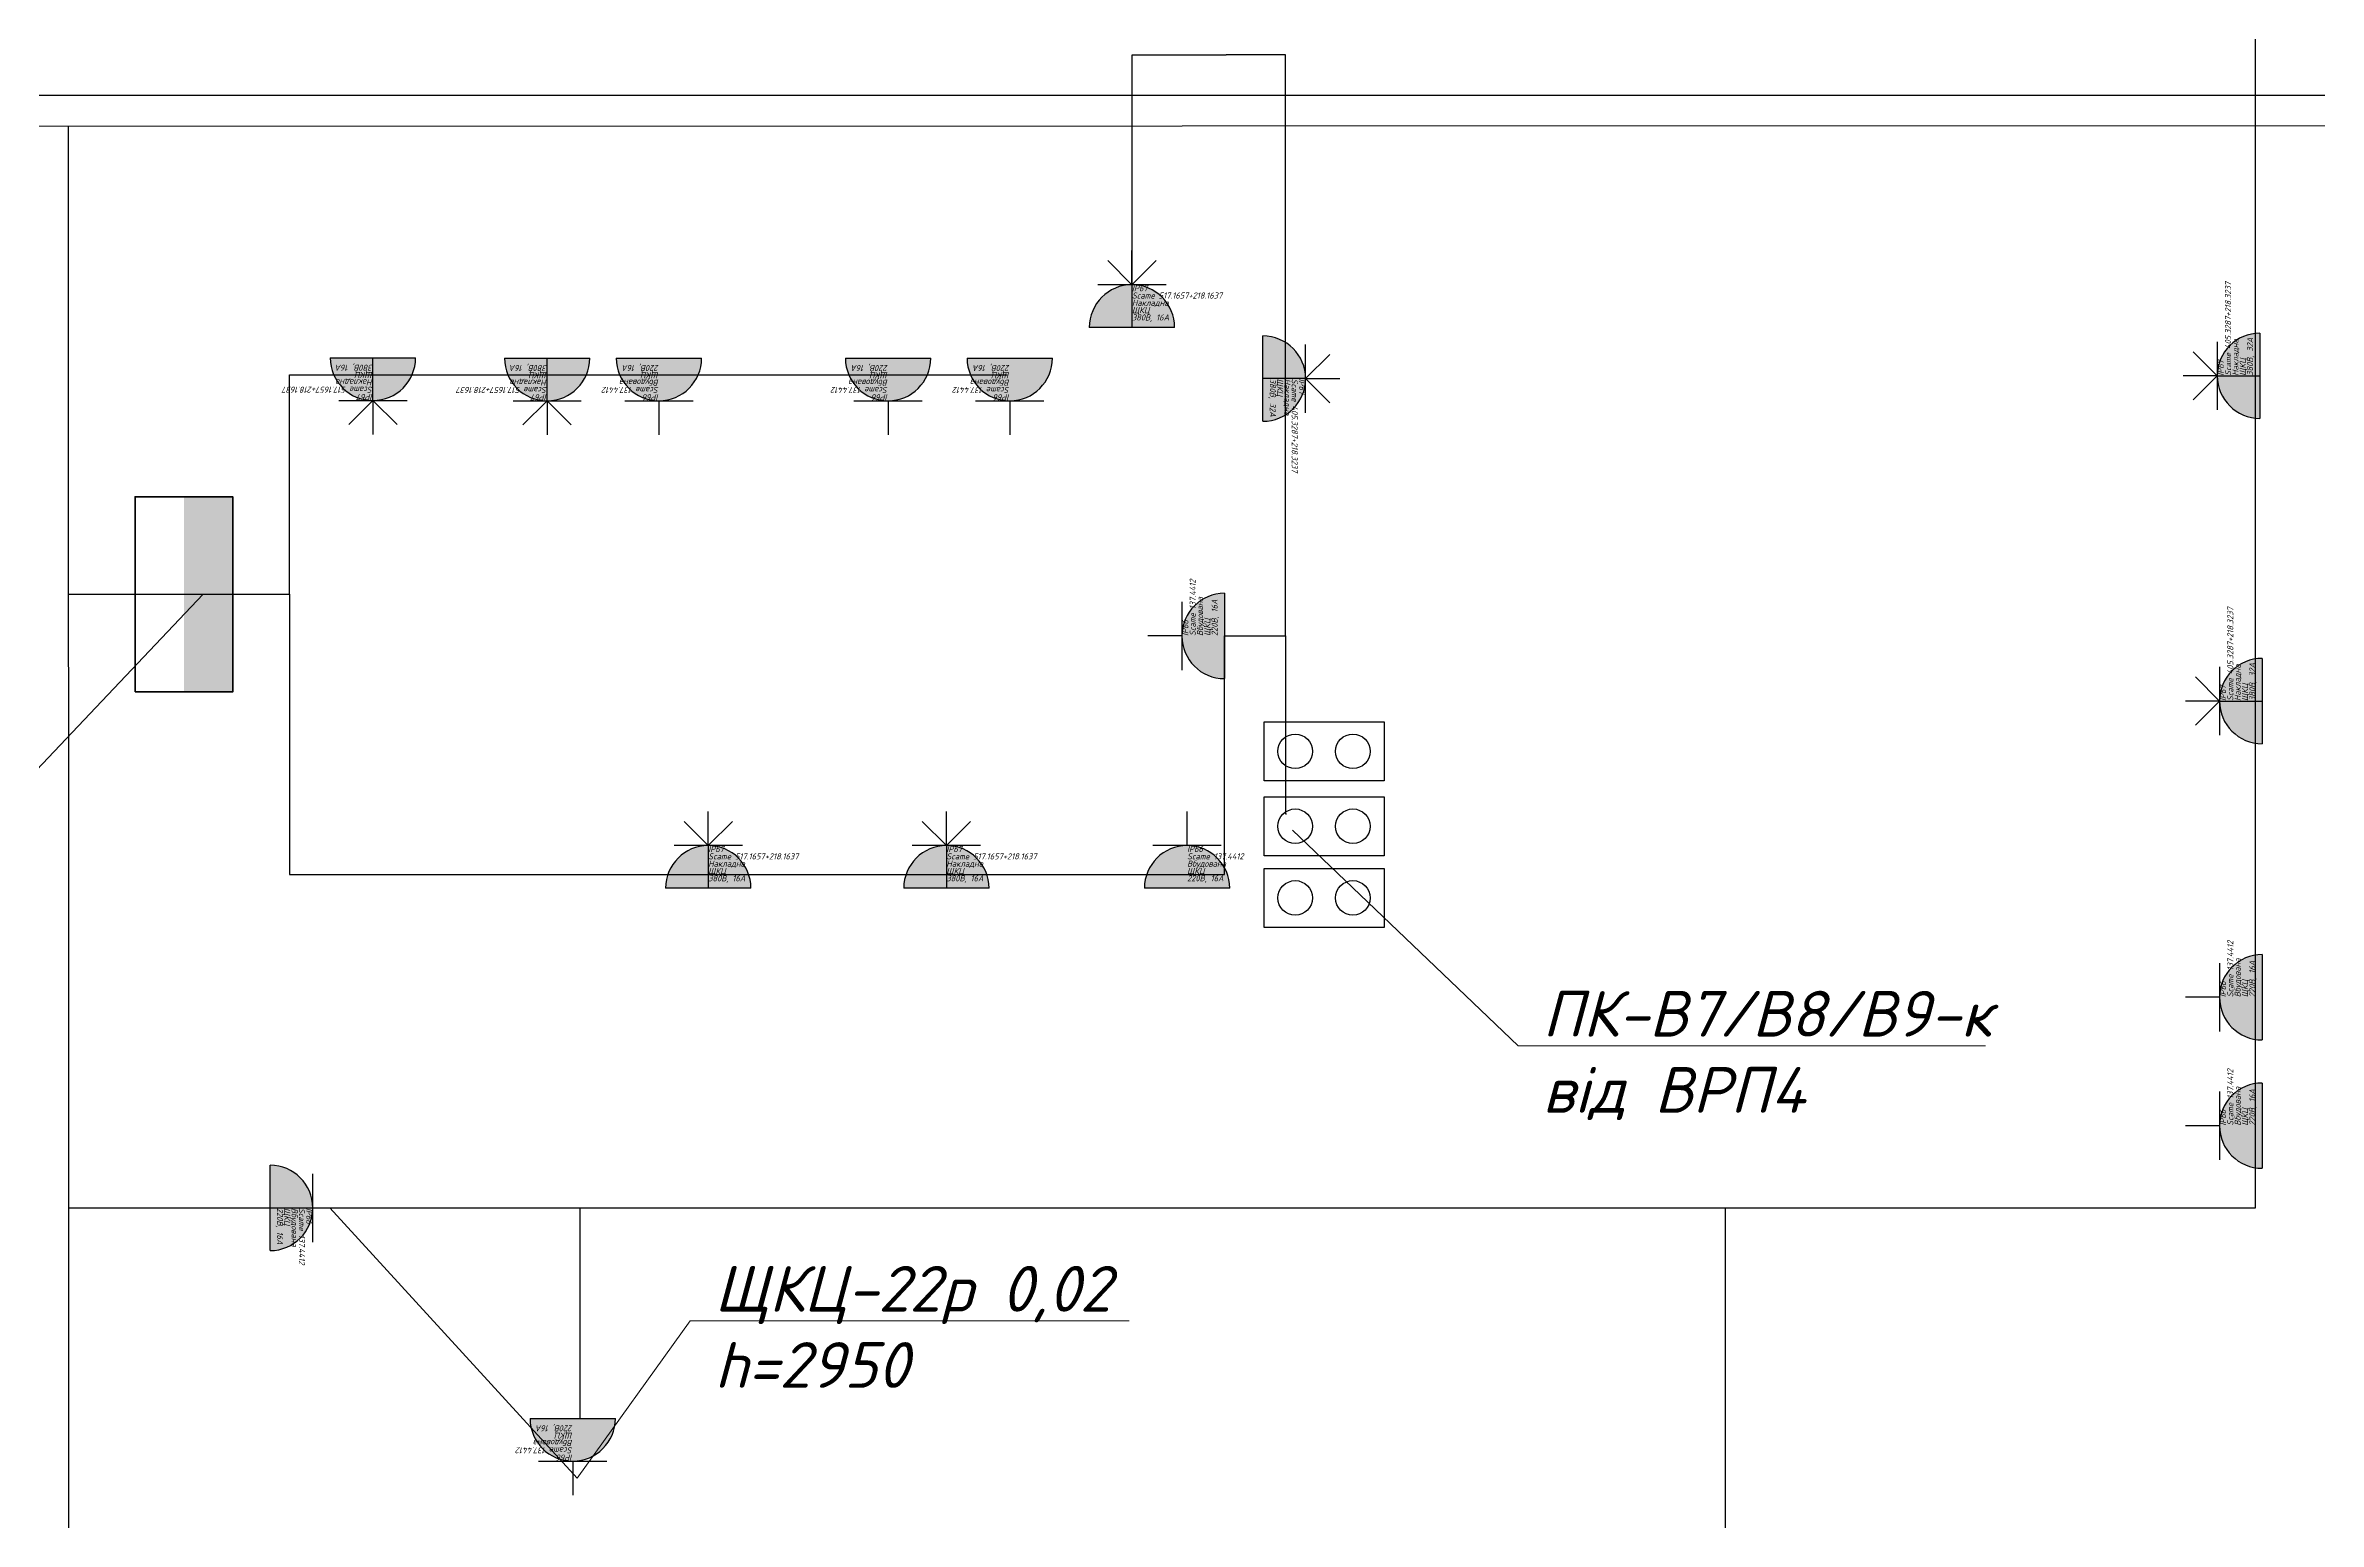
# Model space of a CAD drawing. Header units: millimetres. Extents: x -164867 to 807677, y -316775 to 513985.
# Drawn here: x -29278 to -19951, y 246906 to 252962 of the extents above; entities that cross this region are included whole.
import ezdxf
from ezdxf import colors
from ezdxf.entities.mleader import LeaderData, LeaderLine
from ezdxf.enums import TextEntityAlignment as Align
from ezdxf.math import Vec2, Vec3

# ---------------------------------------------------------------- set-up
doc = ezdxf.new("R2010")
doc.units = ezdxf.units.MM
doc.layers.add('E_Hidden atributes', color=2, linetype='Continuous', plot=False)
for name, color, linetype, lineweight in [('E_В лотку', 5, 'Kabl_in_Lotok', 30), ('E_В лотку_аварійні', 1, 'Kabl_in_Lotok', 30), ('E_Вент-о6ладнання', 84, 'Continuous', 30), ('E_Обладнання', 84, 'Continuous', 35), ('E_Позначення', 7, 'Continuous', 15), ('E_Розп. мережі', 5, 'Continuous', 30), ('E_Щити', 1, 'Continuous', 50)]:
    doc.layers.add(name, color=color, linetype=linetype, lineweight=lineweight)
doc.styles.add('GOST 2.304', font='isocpeui.ttf')
doc.styles.add('ISO', font='isocpeui.ttf')
doc.styles.add('orientation to layout', font='isocpeui.ttf')
doc.styles.add('ГОСТ 2.304', font='isocpeui.ttf')
doc.linetypes.add('Kabl_in_Lotok', pattern='A,10,[130,ltypeshp.shx,S=1,R=0,X=0,Y=0],1,[130,ltypeshp.shx,S=1,R=90,X=0,Y=-1],1,[130,ltypeshp.shx,S=1,R=0,X=0,Y=0],10', length=22)

# ---------------------------------------------------------------- blocks, each defined once
blk = doc.blocks.new('_None')
blk = doc.blocks.new('*U507')
h = blk.add_hatch(color=0)
h.dxf.hatch_style = 1
h.paths.add_polyline_path([(175, 100, 1), (-175, 100)])
at = {"color": 0, "linetype": 'Continuous', "lineweight": 30}
for p, q in [((0, 275), (0, 415)), ((0, 275), (0, 415)), ((0, 275), (0, 415)), ((140, 275), (-140, 275)), ((175, 100), (-175, 100))]:
    blk.add_line(p, q, dxfattribs=at)
blk.add_arc((0, 100), 175, 0, 180, dxfattribs=at)
at = {"color": 0, "style": 'orientation to layout'}
blk.add_attdef('AMOUNT', text='', height=150, dxfattribs=at).set_placement((147.2, 422.2), align=Align.MIDDLE_CENTER)
at = {"layer": 'E_Hidden atributes', "style": 'GOST 2.304'}
for tag, p in [('IP', (0, 248.2)), ('INSTALATION', (0, 188.2)), ('VENDOR', (0, 218.2)), ('LOCATION', (0, 158.2)), ('COLOR', (0, 100)), ('VOLTAGE_CURRENT', (0, 128.2))]:
    blk.add_attdef(tag, p, '', height=25, dxfattribs=at)
blk = doc.blocks.new('*U508')
h = blk.add_hatch(color=0)
h.dxf.hatch_style = 1
h.paths.add_polyline_path([(175, 100, 1), (-175, 100)])
at = {"color": 0, "lineweight": 30}
for q in [(-99, 374), (99, 374)]:
    blk.add_line((0, 275), q, dxfattribs=at)
at = {"color": 0, "linetype": 'Continuous', "lineweight": 30}
for p, q in [((0, 275), (0, 415)), ((0, 275), (0, 415)), ((0, 275), (0, 415)), ((140, 275), (-140, 275)), ((0, 275), (0, 100)), ((175, 100), (-175, 100))]:
    blk.add_line(p, q, dxfattribs=at)
blk.add_arc((0, 100), 175, 0, 180, dxfattribs=at)
at = {"color": 0, "style": 'orientation to layout'}
blk.add_attdef('AMOUNT', text='', height=150, dxfattribs=at).set_placement((147.2, 422.2), align=Align.MIDDLE_CENTER)
at = {"layer": 'E_Hidden atributes', "style": 'GOST 2.304'}
for tag, p in [('IP', (0, 248.2)), ('INSTALATION', (0, 188.2)), ('VENDOR', (0, 218.2)), ('LOCATION', (0, 158.2)), ('COLOR', (0, 100)), ('VOLTAGE_CURRENT', (0, 128.2))]:
    blk.add_attdef(tag, p, '', height=25, dxfattribs=at)
blk = doc.blocks.new('ПК вентиляторів')
blk.add_lwpolyline([(-246.3, 60.5), (0, 60.5), (0, -60.5), (-246.3, -60.5)], close=True)
for centre in [(-182.3, 0), (-64, 0)]:
    blk.add_circle(centre, 35.5)
blk = doc.blocks.new('*U6')
at = {"lineweight": 40}
h = blk.add_hatch(color=0, dxfattribs=at)
h.dxf.hatch_style = 1
h.paths.add_polyline_path([(300, 150), (-300, 150), (-300, 0), (300, 0)])
at = {"color": 0}
blk.add_lwpolyline([(-300, 300), (300, 300), (300, 0), (-300, 0)], close=True, dxfattribs=at)

msp = doc.modelspace()

# ---------------------------------------------------------------- linework, layer by layer
at = {"layer": 'E_В лотку', "ltscale": 100}
for points in [[(-42603.4, 250858.22), (-42603.4, 252626.73), (24513.14, 252644.1)], [(-29184.78, 252630.21), (-29184.29, 248193.07), (-27085.4, 248193.07), (-27085.39, 247329.44)], [(-29184.29, 248193.07), (-29184.29, 243747.54), (-28284.29, 243747.54), (-28284.29, 243044.28)]]:
    msp.add_lwpolyline(points, dxfattribs=at)
at = {"layer": 'E_В лотку_аварійні', "ltscale": 100}
msp.add_lwpolyline([(-45332.62, 251307.54), (-45332.62, 252757.54), (28547.38, 252757.54), (28547.38, 266523.91)], dxfattribs=at)
at = {"layer": 'E_Розп. мережі'}
for points in [[(-27085.4, 248193.07), (-22285.4, 248193.07), (-20210.4, 248193.07), (-20210.4, 253693.07), (-21197.2, 253693.07), (-21197.2, 255869.19), (-20210.4, 255869.19), (-20210.4, 260143.07), (-24240.4, 260143.07), (-24240.4, 257211.21), (-28310.4, 257211.21), (-28310.4, 254221.21), (-25483.96, 254221.21)], [(-28277.74, 250710.23), (-28277.74, 249560.23), (-24440.46, 249560.23), (-24440.46, 250539.21), (-24190.46, 250539.21), (-24190.46, 252922.8), (-24433.58, 252922.8)], [(-24820.03, 251805.31), (-24820.03, 252922.8), (-24433.58, 252922.81)], [(-28477.74, 250710.23), (-28277.74, 250710.23), (-28277.74, 251610.23), (-25332.62, 251610.23)], [(-29184.29, 250710.23), (-28477.74, 250710.23)], [(-24190.46, 250539.21), (-24190.46, 249809.65), (-24185.55, 249809.65)], [(-22384.59, 244745.08), (-22384.59, 248193.07)]]:
    msp.add_lwpolyline(points, dxfattribs=at)

# ---------------------------------------------------------------- block references
at = {"layer": 'E_Вент-о6ладнання', "xscale": 2, "yscale": 2, "zscale": 2}
for p in [(-23785.77, 250065.99), (-23785.77, 249758.54), (-23785.77, 249464.53)]:
    msp.add_blockref('ПК вентиляторів', p, dxfattribs=at)
at = {"layer": 'E_Обладнання'}
for name, p, values in [('*U508', (-24820.17, 251705.16), {'INSTALATION': 'Накладна', 'IP': 'IP67', 'VENDOR': 'Scame 517.1657+218.1637', 'LOCATION': 'ЩКЦ', 'VOLTAGE_CURRENT': '380В, 16А'}), ('*U508', (-24820.17, 251705.16), {'INSTALATION': 'Накладна', 'IP': 'IP67', 'VENDOR': 'Scame 517.1657+218.1637', 'LOCATION': 'ЩКЦ', 'VOLTAGE_CURRENT': '380В, 16А'}), ('*U508', (-26558.81, 249404.47), {'INSTALATION': 'Накладна', 'IP': 'IP67', 'VENDOR': 'Scame 517.1657+218.1637', 'LOCATION': 'ЩКЦ', 'VOLTAGE_CURRENT': '380В, 16А'}), ('*U508', (-25581.59, 249404.45), {'INSTALATION': 'Накладна', 'IP': 'IP67', 'VENDOR': 'Scame 517.1657+218.1637', 'LOCATION': 'ЩКЦ', 'VOLTAGE_CURRENT': '380В, 16А'}), ('*U507', (-24594.01, 249404.58), {'INSTALATION': 'Вбудована', 'IP': 'IP66', 'VENDOR': 'Scame 137.4412', 'LOCATION': 'ЩКЦ', 'VOLTAGE_CURRENT': '220В, 16А'})]:
    msp.add_blockref(name, p, dxfattribs=at).add_auto_attribs(values)
for name, p, rotation, values in [('*U508', (-20091.69, 251606.51), 89.99999999999999, {'INSTALATION': 'Накладна', 'IP': 'IP67', 'VENDOR': 'Scame 405.3287+218.3237', 'LOCATION': 'ЩКЦ', 'VOLTAGE_CURRENT': '380В, 32А'}), ('*U508', (-24382.73, 251594.83), 270, {'INSTALATION': 'Накладна', 'IP': 'IP67', 'VENDOR': 'Scame 405.3287+218.3237', 'LOCATION': 'ЩКЦ', 'VOLTAGE_CURRENT': '380В, 32А'}), ('*U508', (-27934.75, 251780.16), 180, {'INSTALATION': 'Накладна', 'IP': 'IP67', 'VENDOR': 'Scame 517.1657+218.1637', 'LOCATION': 'ЩКЦ', 'VOLTAGE_CURRENT': '380В, 16А'}), ('*U508', (-27219.99, 251779.05), 180, {'INSTALATION': 'Накладна', 'IP': 'IP67', 'VENDOR': 'Scame 517.1657+218.1637', 'LOCATION': 'ЩКЦ', 'VOLTAGE_CURRENT': '380В, 16А'}), ('*U507', (-26761.08, 251779.05), 180, {'INSTALATION': 'Вбудована', 'IP': 'IP66', 'VENDOR': 'Scame 137.4412', 'LOCATION': 'ЩКЦ', 'VOLTAGE_CURRENT': '220В, 16А'}), ('*U507', (-25820.96, 251778.75), 180, {'INSTALATION': 'Вбудована', 'IP': 'IP66', 'VENDOR': 'Scame 137.4412', 'LOCATION': 'ЩКЦ', 'VOLTAGE_CURRENT': '220В, 16А'}), ('*U507', (-25321.64, 251778.75), 180, {'INSTALATION': 'Вбудована', 'IP': 'IP66', 'VENDOR': 'Scame 137.4412', 'LOCATION': 'ЩКЦ', 'VOLTAGE_CURRENT': '220В, 16А'}), ('*U507', (-24340.46, 250539.21), 89.99999999999999, {'INSTALATION': 'Вбудована', 'IP': 'IP66', 'VENDOR': 'Scame 137.4412', 'LOCATION': 'ЩКЦ', 'VOLTAGE_CURRENT': '220В, 16А'}), ('*U508', (-20082.62, 250272.33), 89.99999999999999, {'INSTALATION': 'Накладна', 'IP': 'IP67', 'VENDOR': 'Scame 405.3287+218.3237', 'LOCATION': 'ЩКЦ', 'VOLTAGE_CURRENT': '380В, 32А'}), ('*U507', (-20082.62, 249057.15), 89.99999999999999, {'INSTALATION': 'Вбудована', 'IP': 'IP66', 'VENDOR': 'Scame 137.4412', 'LOCATION': 'ЩКЦ', 'VOLTAGE_CURRENT': '220В, 16А'}), ('*U507', (-20082.62, 248530.39), 89.99999999999999, {'INSTALATION': 'Вбудована', 'IP': 'IP66', 'VENDOR': 'Scame 137.4412', 'LOCATION': 'ЩКЦ', 'VOLTAGE_CURRENT': '220В, 16А'}), ('*U507', (-28456.74, 248193.07), 270, {'INSTALATION': 'Вбудована', 'IP': 'IP66', 'VENDOR': 'Scame 137.4412', 'LOCATION': 'ЩКЦ', 'VOLTAGE_CURRENT': '220В, 16А'}), ('*U507', (-27114.86, 247429.44), 180, {'INSTALATION': 'Вбудована', 'IP': 'IP66', 'VENDOR': 'Scame 137.4412', 'LOCATION': 'ЩКЦ', 'VOLTAGE_CURRENT': '220В, 16А'})]:
    msp.add_blockref(name, p, dxfattribs=dict(at, rotation=rotation)).add_auto_attribs(values)

# ---------------------------------------------------------------- next in the draw order: leaders
at = {"layer": 'E_Позначення', "color": 7, "lineweight": 9}
ml = msp.add_multileader_mtext('Standard', dxfattribs=at)
ml.set_content('\\pxt2;ЩКЦ', color=7, style='ISO')
ml.set_leader_properties()
ml.set_arrow_properties(name='NONE')
ml.build(insert=Vec2(0, 0))
ml.multileader.update_dxf_attribs({"has_text_frame": 1, "text_left_attachment_type": 7, "text_right_attachment_type": 8, "dogleg_length": 100, "arrow_head_size": 200})
ctx = ml.context
ctx.base_point, ctx.char_height, ctx.arrow_head_size, ctx.landing_gap_size, ctx.plane_origin = Vec3(-30094.52, 249936.74), 187.5, 200, 50, Vec3(-67665.83, 246946.49)
ctx.left_attachment, ctx.right_attachment, ctx.text_align_type = 7, 8, 2
notes = []
notes.append((ctx, [(0, (1, 1, 0), (-29364.69, 249936.74), (-1, 0), 100, [(0, [(-28631.73, 250710.23)], 0, [])])]))
ctx.mtext.insert, ctx.mtext.alignment, ctx.mtext.line_spacing_factor, ctx.mtext.flow_direction = Vec3(-29514.69, 250161.74), 3, 0.72, 5
ctx.mtext.has_bg_fill, ctx.mtext.bg_color, ctx.mtext.bg_scale_factor, ctx.mtext.bg_transparency, ctx.mtext.use_window_bg_color = 1, -1027028792, 1.5, 0, 1
at = {"layer": 'E_Позначення'}
ml = msp.add_multileader_mtext('Standard', dxfattribs=at)
ml.set_content('ПК-В7/В8/В9-к\\Pвід ВРП4', color=256, style='ГОСТ 2.304')
ml.set_leader_properties(color=256, linetype='ByLayer', lineweight=-1)
ml.set_arrow_properties(name='NONE')
ml.build(insert=Vec2(0, 0))
ml.multileader.update_dxf_attribs({"has_dogleg": 0, "text_left_attachment_type": 6, "text_right_attachment_type": 6, "dogleg_length": 0, "arrow_head_size": 1})
ctx = ml.context
ctx.base_point, ctx.char_height, ctx.arrow_head_size, ctx.landing_gap_size, ctx.plane_origin = Vec3(-23235.9, 248858.31), 187.5, 1, 100, Vec3(-24984.44, 249033.29)
ctx.left_attachment, ctx.right_attachment = 6, 6
notes.append((ctx, [(0, (1, 1, 0), (-23235.9, 248858.31), (1, 0), 0, [(2, [(-24161.82, 249742.06)], 0, [])])]))
ctx.mtext.insert, ctx.mtext.flow_direction = Vec3(-23135.9, 249083.31), 5
ctx.mtext.has_bg_fill, ctx.mtext.bg_color, ctx.mtext.bg_scale_factor, ctx.mtext.bg_transparency, ctx.mtext.use_window_bg_color = 1, -1027028792, 1.5, 0, 1
ml = msp.add_multileader_mtext('Standard', dxfattribs=at)
ml.set_content('ЩКЦ-22р 0,02\\Ph=2950', color=256, style='ГОСТ 2.304')
ml.set_leader_properties(color=256, linetype='ByLayer', lineweight=-1)
ml.set_arrow_properties(name='NONE')
ml.build(insert=Vec2(0, 0))
ml.multileader.update_dxf_attribs({"has_dogleg": 0, "text_left_attachment_type": 6, "text_right_attachment_type": 6, "text_top_attachment_type": 10, "dogleg_length": 0, "arrow_head_size": 1})
ctx = ml.context
ctx.base_point, ctx.char_height, ctx.arrow_head_size, ctx.landing_gap_size, ctx.plane_origin = Vec3(-26633.41, 247730.09), 187.5, 1, 100, Vec3(-30074.38, 244891.83)
ctx.left_attachment, ctx.right_attachment = 6, 6
notes.append((ctx, [(0, (1, 1, 0), (-26633.41, 247730.09), (1, 0), 0, [(1, [(-28111.74, 248193.07), (-27096.04, 247084.44)], 0, [])])]))
ctx.mtext.insert, ctx.mtext.flow_direction = Vec3(-26533.41, 247955.09), 5
ctx.mtext.has_bg_fill, ctx.mtext.bg_color, ctx.mtext.bg_scale_factor, ctx.mtext.bg_transparency, ctx.mtext.use_window_bg_color = 1, -1027028792, 1.5, 0, 1
for ctx, leaders in notes:
    for number, flags, end, landing, length, lines in leaders:
        leader = LeaderData()
        leader.index, (leader.has_last_leader_line, leader.has_dogleg_vector, leader.attachment_direction) = number, flags
        leader.last_leader_point, leader.dogleg_vector, leader.dogleg_length = Vec3(end), Vec3(landing), length
        for number, points, colour, breaks in lines:
            line = LeaderLine()
            line.index, line.vertices, line.color, line.breaks = number, Vec3.list(points), colors.encode_raw_color(colour), breaks
            leader.lines.append(line)
        ctx.leaders.append(leader)

# ---------------------------------------------------------------- next in the draw order: block references
at = {"layer": 'E_Щити', "xscale": 1.334241390506637, "yscale": 1.334241390506637, "zscale": 1.334241390506637, "rotation": 89.99999999999999}
msp.add_blockref('*U6', (-28510.16, 250710.23), dxfattribs=at)

doc.saveas('drawing.dxf')
